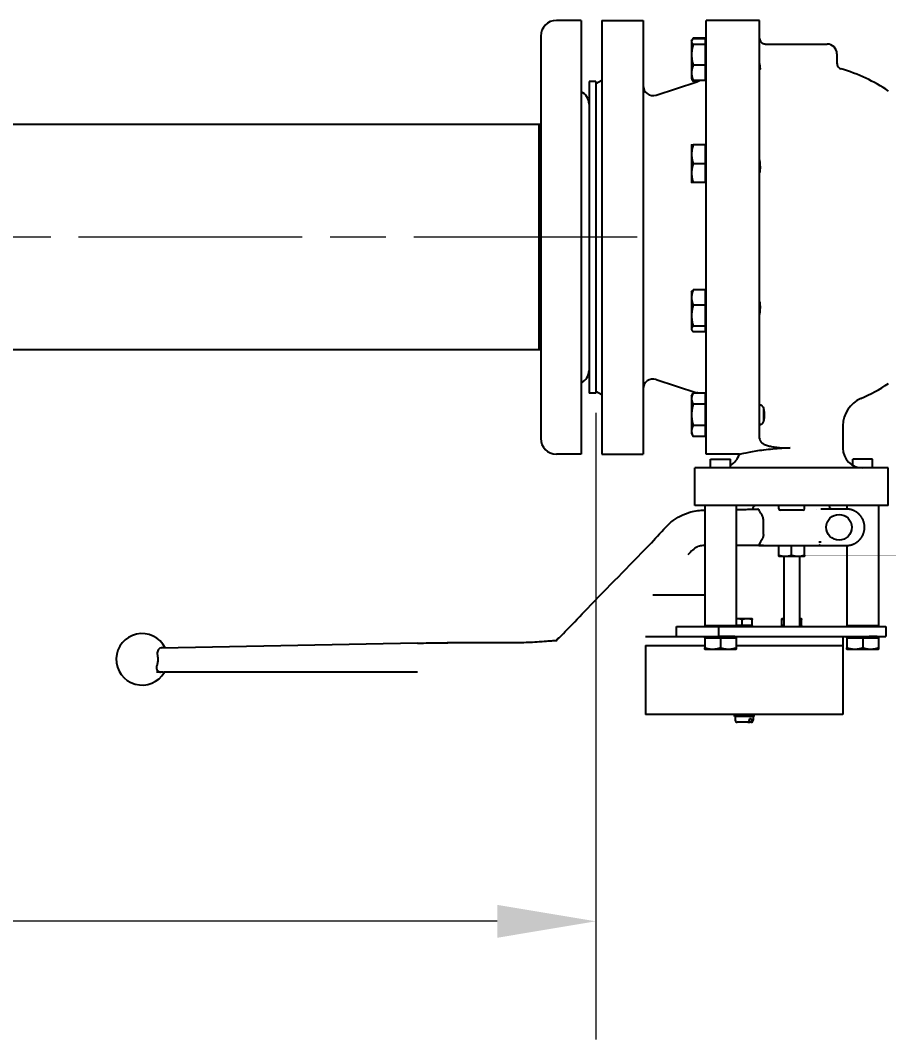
# Model space of a CAD drawing. Header units: millimetres. Extents: x 0 to 8400, y 0 to 5940.
# Drawn here: x 2235 to 2676, y 1503 to 2020 of the extents above; entities that cross this region are included whole.
import ezdxf

# ---------------------------------------------------------------- set-up
doc = ezdxf.new("R2010")
doc.units = ezdxf.units.MM
doc.header["$LTSCALE"] = 20
doc.linetypes.add('CHAIN', pattern=[0.3543, 0.2362, -0.0295, 0.0591, -0.0295])
for name, color, linetype, lineweight in [('Centerline', 7, 'Continuous', 18), ('Dimension', 7, 'Continuous', 18), ('Visible', 7, 'Continuous', 25)]:
    doc.layers.add(name, color=color, linetype=linetype, lineweight=lineweight)
doc.styles.add('Title', font='arial.ttf')
doc.dimstyles.new('Default - Method 2b', dxfattribs={"dimscale": 20, "dimtxt": 3, "dimasz": 2.5, "dimexe": 3, "dimexo": 0.5, "dimgap": 0.7, "dimtad": 0, "dimtoh": 1, "dimdec": 1, "dimrnd": 1e-08, "dimtxsty": 'Title', "dimcen": 0.09, "dimdle": 10, "dimclrd": 256, "dimclre": 256, "dimclrt": 7, "dimadec": 0, "dimazin": 2, "dimtfac": 0.833333, "dimtdec": 1, "dimtmove": 0, "dimatfit": 3, "dimfxl": 1, "dimtolj": 1, "dimlwd": -1, "dimlwe": -1, "dimarcsym": 0})

# ---------------------------------------------------------------- blocks, each defined once
blk = doc.blocks.new('*D30')
at = {"layer": 'Defpoints', "color": 0, "transparency": 16777216}
for p in [(2527.19, 1830.59), (1147.2, 1749.59), (1147.2, 1562.63)]:
    blk.add_point(p, dxfattribs=at)
at = {"layer": 'Dimension', "transparency": 16777216}
for p, q in [((2527.19, 1820.59), (2527.19, 1502.63)), ((1147.2, 1739.59), (1147.2, 1502.63)), ((2477.19, 1562.63), (1197.2, 1562.63))]:
    blk.add_line(p, q, dxfattribs=at)
for points in [[(1197.2, 1570.96), (1197.2, 1554.29), (1147.2, 1562.63)], [(2477.19, 1570.96), (2477.19, 1554.29), (2527.19, 1562.63)]]:
    blk.add_solid(points, dxfattribs=at)
at = {"layer": 'Dimension', "color": 7, "transparency": 16777216, "insert": (1946, 1576.63), "char_height": 60, "attachment_point": 7, "style": 'Title'}
blk.add_mtext('\\A1;1380', dxfattribs=at)

msp = doc.modelspace()

# ---------------------------------------------------------------- linework, layer by layer
at = {"layer": 'Centerline', "linetype": 'CHAIN', "ltscale": 23.990969}
msp.add_line((2548.19, 1909.59), (1249.2, 1909.59), dxfattribs=at)
at = {"layer": 'Visible'}
for p, q in [((2519.69, 2019.59), (2507.19, 2019.59)), ((2519.69, 2019.59), (2519.69, 1799.59)), ((2530.19, 2019.59), (2530.19, 1799.59)), ((2530.19, 2019.59), (2551.19, 2019.59)), ((2551.19, 2019.59), (2551.19, 1799.59)), ((2583.19, 1799.59), (2583.19, 2019.59)), ((2610.19, 2019.59), (2583.19, 2019.59)), ((2610.19, 1807.51), (2610.19, 2019.59)), ((2499.19, 2011.59), (2499.19, 1807.59)), ((2575.69, 2009.17), (2575.88, 2009.5)), ((2575.69, 2009.17), (2575.69, 2008.84)), ((2575.69, 2008.84), (2575.69, 2002.13)), ((2575.88, 2009.5), (2576.54, 2010.64)), ((2582.59, 2010.64), (2576.54, 2010.64)), ((2582.59, 2010.26), (2576.54, 2010.26)), ((2582.59, 2007.42), (2576.54, 2007.42)), ((2582.59, 2010.64), (2582.59, 2010.26)), ((2582.59, 2010.26), (2582.59, 2007.42)), ((2582.59, 2008.27), (2583.19, 2008.27)), ((2582.59, 2007.42), (2582.59, 1996.83)), ((2613.19, 2007.59), (2644.44, 2007.59)), ((2575.69, 2002.13), (2575.69, 1992.95)), ((2649.44, 2002.59), (2649.44, 1997.84)), ((2582.59, 1996.83), (2576.54, 1996.83)), ((2582.59, 1996.83), (2582.59, 1989.07)), ((2575.69, 1992.95), (2575.69, 1990.17)), ((2582.59, 1991.07), (2583.19, 1991.07)), ((2523.69, 1988.59), (2523.69, 1830.59)), ((2527.19, 1988.59), (2523.69, 1988.59)), ((2527.19, 1987.59), (2530.19, 1989.32)), ((2527.19, 1988.59), (2527.19, 1830.59)), ((2557.74, 1981.73), (2578.35, 1988.43)), ((2575.69, 1990.17), (2575.88, 1989.83)), ((2575.88, 1989.83), (2576.54, 1988.7)), ((2582.59, 1989.07), (2576.54, 1989.07)), ((2579.05, 1988.7), (2576.54, 1988.7)), ((2498.19, 1966.74), (1986.2, 1966.74)), ((2498.19, 1966.74), (2498.19, 1852.44)), ((2498.19, 1966.74), (2498.19, 1852.44)), ((2499.19, 1966.74), (2498.19, 1966.74)), ((2575.69, 1956.4), (2575.69, 1951.65)), ((2582.59, 1956.4), (2576.54, 1956.4)), ((2582.59, 1956.4), (2582.59, 1946.9)), ((2582.59, 1955.5), (2583.19, 1955.5)), ((2575.69, 1951.65), (2575.69, 1942.15)), ((2582.59, 1946.9), (2576.54, 1946.9)), ((2582.59, 1946.9), (2582.59, 1937.4)), ((2575.69, 1942.15), (2575.69, 1937.4)), ((2582.59, 1937.4), (2576.54, 1937.4)), ((2582.59, 1938.3), (2583.19, 1938.3)), ((2575.69, 1881.78), (2575.88, 1882.11)), ((2575.69, 1881.78), (2575.69, 1879)), ((2582.59, 1882.87), (2576.54, 1882.87)), ((2582.59, 1882.87), (2582.59, 1875.12)), ((2575.69, 1879), (2575.69, 1869.82)), ((2582.59, 1880.88), (2583.19, 1880.88)), ((2582.59, 1875.12), (2576.54, 1875.12)), ((2582.59, 1875.12), (2582.59, 1864.52)), ((2575.69, 1869.82), (2575.69, 1863.1)), ((2575.69, 1863.1), (2575.69, 1862.78)), ((2575.69, 1862.78), (2575.88, 1862.44)), ((2582.59, 1864.52), (2576.54, 1864.52)), ((2582.59, 1861.68), (2576.54, 1861.68)), ((2582.59, 1864.52), (2582.59, 1861.68)), ((2582.59, 1863.68), (2583.19, 1863.68)), ((2498.19, 1852.44), (2173.34, 1852.44)), ((2499.19, 1852.44), (2498.19, 1852.44)), ((2557.74, 1837.45), (2578.35, 1830.75)), ((2527.19, 1830.59), (2523.69, 1830.59)), ((2527.19, 1831.59), (2530.19, 1829.86)), ((2575.69, 1829.01), (2576.54, 1830.48)), ((2582.59, 1830.48), (2576.54, 1830.48)), ((2582.59, 1830.48), (2582.59, 1825)), ((2575.69, 1829.01), (2575.69, 1827.74)), ((2575.69, 1827.74), (2575.69, 1819.51)), ((2582.59, 1825), (2576.54, 1825)), ((2582.59, 1828.11), (2583.19, 1828.11)), ((2582.59, 1825), (2582.59, 1814.03)), ((2612.19, 1822.83), (2612.19, 1816.2)), ((2575.69, 1819.51), (2575.69, 1811.28)), ((2575.69, 1811.28), (2575.69, 1810.01)), ((2575.69, 1810.01), (2576.54, 1808.54)), ((2582.59, 1814.03), (2576.54, 1814.03)), ((2582.59, 1814.03), (2582.59, 1808.54)), ((2582.59, 1810.91), (2583.19, 1810.91)), ((2652.44, 1814.01), (2652.44, 1802.59)), ((2582.59, 1808.54), (2576.54, 1808.54)), ((2519.69, 1799.59), (2507.19, 1799.59)), ((2530.19, 1799.59), (2551.19, 1799.59)), ((2599.98, 1799.59), (2583.19, 1799.59)), ((2585.38, 1797.09), (2595.38, 1797.09)), ((2585.38, 1792.59), (2585.38, 1797.09)), ((2595.38, 1792.59), (2595.38, 1797.09)), ((2667.5, 1797.09), (2657.5, 1797.09)), ((2657.5, 1793.89), (2657.5, 1797.09)), ((2667.5, 1792.59), (2667.5, 1797.09)), ((2577.44, 1773.59), (2577.44, 1792.59)), ((2675.44, 1792.59), (2577.44, 1792.59)), ((2675.44, 1773.59), (2675.44, 1792.59)), ((2675.44, 1773.59), (2577.44, 1773.59)), ((2582.38, 1773.59), (2582.38, 1712.59)), ((2598.38, 1773.59), (2598.38, 1712.59)), ((2619.94, 1771.89), (2619.94, 1773.59)), ((2632.94, 1771.89), (2632.94, 1773.59)), ((2654.5, 1773.59), (2654.5, 1771.73)), ((2670.5, 1773.59), (2670.5, 1712.59)), ((2607.02, 1772.66), (2607.02, 1772.51)), ((2632.14, 1771.09), (2620.74, 1771.09)), ((2638.94, 1771.63), (2638.94, 1771.63)), ((2654.19, 1771.74), (2641.33, 1771.74)), ((2612.11, 1753.24), (2609.87, 1753.24)), ((2609.88, 1753.24), (2609.87, 1753.24)), ((2619.94, 1748.37), (2619.94, 1753.24)), ((2626.44, 1748.37), (2626.44, 1753.24)), ((2632.94, 1748.37), (2632.94, 1753.24)), ((2640.04, 1753.24), (2640.05, 1753.24)), ((2640.12, 1753.24), (2654.19, 1753.24)), ((2640.27, 1755.09), (2640.83, 1755.09)), ((2640.83, 1755.09), (2641.47, 1755.09)), ((2654.5, 1753.24), (2654.5, 1712.59)), ((2619.94, 1747.79), (2623.19, 1747.79)), ((2622.44, 1747.79), (2622.44, 1712.09)), ((2623.19, 1747.79), (2629.69, 1747.79)), ((2629.69, 1747.79), (2632.94, 1747.79)), ((2630.44, 1747.79), (2630.44, 1712.09)), ((2582.38, 1728.09), (2556.13, 1728.09)), ((2568.11, 1712.09), (2589.32, 1712.09)), ((2568.11, 1707.09), (2568.11, 1712.09)), ((2582.38, 1712.59), (2598.38, 1712.59)), ((2582.88, 1712.09), (2582.38, 1712.59)), ((2582.63, 1712.34), (2582.63, 1712.09)), ((2589.32, 1712.09), (2589.32, 1707.09)), ((2589.32, 1712.09), (2595.68, 1712.09)), ((2595.68, 1712.09), (2667.81, 1712.09)), ((2597.88, 1712.09), (2598.38, 1712.59)), ((2598.91, 1716.09), (2598.38, 1716.09)), ((2598.91, 1712.59), (2598.38, 1712.59)), ((2603.91, 1716.09), (2598.91, 1716.09)), ((2601.41, 1712.59), (2598.91, 1712.59)), ((2601.41, 1712.59), (2601.41, 1715.64)), ((2603.91, 1712.59), (2601.41, 1712.59)), ((2606.41, 1716.09), (2603.91, 1716.09)), ((2606.41, 1712.59), (2603.91, 1712.59)), ((2606.41, 1712.59), (2606.41, 1715.64)), ((2606.41, 1712.59), (2606.41, 1712.09)), ((2622.44, 1716.09), (2621.44, 1716.09)), ((2621.44, 1712.59), (2621.44, 1715.64)), ((2622.44, 1712.59), (2621.44, 1712.59)), ((2621.44, 1712.59), (2621.44, 1712.09)), ((2631.44, 1716.09), (2630.44, 1716.09)), ((2631.44, 1712.59), (2630.44, 1712.59)), ((2631.44, 1712.59), (2631.44, 1715.64)), ((2631.44, 1712.59), (2631.44, 1712.09)), ((2654.5, 1712.59), (2670.5, 1712.59)), ((2655, 1712.09), (2654.5, 1712.59)), ((2667.81, 1712.09), (2674.17, 1712.09)), ((2670, 1712.09), (2670.5, 1712.59)), ((2674.17, 1712.09), (2674.17, 1707.09)), ((2552.4, 1707.09), (2568.11, 1707.09)), ((2568.11, 1707.09), (2589.32, 1707.09)), ((2582.38, 1706.49), (2582.38, 1707.09)), ((2582.38, 1706.49), (2586.38, 1706.49)), ((2582.38, 1706.49), (2582.38, 1701.4)), ((2586.38, 1706.49), (2590.38, 1706.49)), ((2593.71, 1707.09), (2589.32, 1707.09)), ((2590.38, 1706.49), (2594.38, 1706.49)), ((2590.38, 1706.49), (2590.38, 1701.4)), ((2597.65, 1707.09), (2593.71, 1707.09)), ((2594.38, 1706.49), (2598.38, 1706.49)), ((2597.65, 1707.09), (2612.02, 1707.09)), ((2598.38, 1706.49), (2598.38, 1707.09)), ((2598.38, 1706.49), (2598.38, 1701.4)), ((2612.02, 1707.09), (2651.46, 1707.09)), ((2651.46, 1707.09), (2665.84, 1707.09)), ((2652.4, 1707.09), (2652.4, 1702.59)), ((2654.5, 1706.49), (2654.5, 1707.09)), ((2654.5, 1706.49), (2658.5, 1706.49)), ((2654.5, 1706.49), (2654.5, 1701.4)), ((2658.5, 1706.49), (2662.5, 1706.49)), ((2662.5, 1706.49), (2666.5, 1706.49)), ((2662.5, 1706.49), (2662.5, 1701.4)), ((2669.78, 1707.09), (2665.84, 1707.09)), ((2666.5, 1706.49), (2670.5, 1706.49)), ((2669.78, 1707.09), (2674.17, 1707.09)), ((2670.5, 1706.49), (2670.5, 1707.09)), ((2670.5, 1706.49), (2670.5, 1701.4)), ((2436.77, 1703.73), (2306.75, 1701.25)), ((2507.16, 1705.15), (2507.16, 1705.15)), ((2507.95, 1705.32), (2507.95, 1705.32)), ((2552.3, 1702.59), (2582.38, 1702.59)), ((2552.3, 1702.59), (2552.3, 1667.59)), ((2598.38, 1702.59), (2652.5, 1702.59)), ((2652.5, 1702.59), (2652.5, 1667.59)), ((2582.38, 1700.69), (2586.38, 1700.69)), ((2586.38, 1700.69), (2594.38, 1700.69)), ((2594.38, 1700.69), (2598.38, 1700.69)), ((2654.5, 1700.69), (2658.5, 1700.69)), ((2658.5, 1700.69), (2666.5, 1700.69)), ((2666.5, 1700.69), (2670.5, 1700.69)), ((2306.88, 1689.04), (2304.33, 1689.04)), ((2306.49, 1689.04), (2306.29, 1689.04)), ((2307.74, 1689.04), (2307.26, 1689.04)), ((2436.77, 1689.04), (2308.38, 1689.04)), ((2652.5, 1667.59), (2552.3, 1667.59)), ((2597.4, 1666.59), (2597.4, 1667.59)), ((2607.4, 1666.59), (2597.4, 1666.59)), ((2597.9, 1666.59), (2597.9, 1664.59)), ((2606.07, 1665.39), (2605.01, 1665.39)), ((2605.01, 1664.59), (2605.01, 1665.39)), ((2606.07, 1665.39), (2606.07, 1664.59)), ((2606.9, 1666.59), (2606.9, 1664.59)), ((2607.4, 1666.59), (2607.4, 1667.59)), ((2604.29, 1663.59), (2598.9, 1663.59)), ((2604.29, 1663.59), (2605.35, 1663.59)), ((2605.9, 1663.59), (2605.35, 1663.59))]:
    msp.add_line(p, q, dxfattribs=at)
msp.add_circle((2650.49, 1762.49), 6.5, dxfattribs=at)
for centre, radius, start, end in [((2507.19, 2011.59), 8, 90, 180), ((2644.44, 2002.59), 5, 0, 90), ((2626.44, 1909.59), 89, 56.4427, 73.5845), ((2556.19, 1986.49), 5, 180, 288), ((2576.19, 1995.09), 7, 288, 300.7216), ((2516.69, 1977.09), 7, 0, 64.6231), ((2516.69, 1842.09), 7, 295.3769, 0), ((2556.19, 1832.69), 5, 72, 180), ((2626.44, 1909.59), 89, 293.218, 303.5573), ((2576.19, 1824.09), 7, 65.9313, 72), ((2667.44, 1814.01), 15, 113.218, 180), ((2507.19, 1807.59), 8, 180, 270), ((2590.44, 1802.59), 10, 299.5877, 342.5424), ((2662.44, 1802.59), 10, 180, 270), ((2620.74, 1771.89), 0.8, 180, 270), ((2632.14, 1771.89), 0.8, 270, 0), ((2297.01, 1695.51), 13.08, 26.2481, 330.3786), ((2598.9, 1664.59), 1, 180, 270), ((2605.9, 1664.59), 1, 270, 0)]:
    msp.add_arc(centre, radius, start, end, dxfattribs=at)
for points, weights in [([(2576.54, 2010.26), (2575.69, 2009.5), (2575.69, 2008.84)], [1, 1.0379548493, 1]), ([(2575.69, 2008.84), (2575.69, 2008.19), (2576.54, 2007.42)], [1, 1.0379548493, 1]), ([(2576.54, 2007.42), (2575.69, 2004.59), (2575.69, 2002.13)], [1, 1.0379548493, 1]), ([(2576.54, 2010.64), (2576.31, 2010.24), (2576.14, 2009.86)], [1, 1.01005189042, 1.01477953359]), ([(2575.69, 2002.13), (2575.69, 1999.67), (2576.54, 1996.83)], [1, 1.0379548493, 1]), ([(2576.54, 1996.83), (2575.69, 1994.75), (2575.69, 1992.95)], [1, 1.0379548493, 1]), ([(2575.69, 1992.95), (2575.69, 1991.15), (2576.54, 1989.07)], [1, 1.0379548493, 1]), ([(2576.54, 1989.07), (2576.09, 1989.47), (2575.88, 1989.83)], [1, 1.01965956375, 1.01895290532]), ([(2576.14, 1989.47), (2576.31, 1989.1), (2576.54, 1988.7)], [1.01477953359, 1.01005189042, 1]), ([(2576.54, 1956.4), (2575.69, 1953.86), (2575.69, 1951.65)], [1, 1.0379548493, 1]), ([(2575.69, 1956.4), (2575.69, 1956.4), (2576.54, 1956.4)], [1, 1.0379548493, 1]), ([(2575.69, 1951.65), (2575.69, 1949.45), (2576.54, 1946.9)], [1, 1.0379548493, 1]), ([(2576.54, 1946.9), (2575.69, 1944.36), (2575.69, 1942.15)], [1, 1.0379548493, 1]), ([(2575.69, 1942.15), (2575.69, 1939.95), (2576.54, 1937.4)], [1, 1.0379548493, 1]), ([(2576.54, 1937.4), (2575.69, 1937.4), (2575.69, 1937.4)], [1, 1.0379548493, 1]), ([(2576.54, 1882.87), (2575.69, 1880.8), (2575.69, 1879)], [1, 1.0379548493, 1]), ([(2575.88, 1882.11), (2576.09, 1882.47), (2576.54, 1882.87)], [1.01895290532, 1.01965956375, 1]), ([(2575.69, 1879), (2575.69, 1877.2), (2576.54, 1875.12)], [1, 1.0379548493, 1]), ([(2576.54, 1875.12), (2575.69, 1872.28), (2575.69, 1869.82)], [1, 1.0379548493, 1]), ([(2575.69, 1869.82), (2575.69, 1867.36), (2576.54, 1864.52)], [1, 1.0379548493, 1]), ([(2576.54, 1864.52), (2575.69, 1863.76), (2575.69, 1863.1)], [1, 1.0379548493, 1]), ([(2575.69, 1863.1), (2575.69, 1862.44), (2576.54, 1861.68)], [1, 1.0379548493, 1]), ([(2576.54, 1830.48), (2575.69, 1829.01), (2575.69, 1827.74)], [1, 1.0379548493, 1]), ([(2575.69, 1827.74), (2575.69, 1826.47), (2576.54, 1825)], [1, 1.0379548493, 1]), ([(2576.54, 1825), (2575.69, 1822.06), (2575.69, 1819.51)], [1, 1.0379548493, 1]), ([(2575.69, 1819.51), (2575.69, 1816.97), (2576.54, 1814.03)], [1, 1.0379548493, 1]), ([(2576.54, 1814.03), (2575.69, 1812.56), (2575.69, 1811.28)], [1, 1.0379548493, 1]), ([(2575.69, 1811.28), (2575.69, 1810.01), (2576.54, 1808.54)], [1, 1.0379548493, 1]), ([(2619.94, 1748.37), (2621.68, 1747.79), (2623.19, 1747.79)], [1, 1.0379548493, 1]), ([(2619.94, 1747.79), (2619.94, 1747.79), (2619.94, 1748.37)], [1, 1.0379548493, 1]), ([(2623.19, 1747.79), (2624.7, 1747.79), (2626.44, 1748.37)], [1, 1.0379548493, 1]), ([(2626.44, 1748.37), (2628.18, 1747.79), (2629.69, 1747.79)], [1, 1.0379548493, 1]), ([(2629.69, 1747.79), (2631.2, 1747.79), (2632.94, 1748.37)], [1, 1.0379548493, 1]), ([(2632.94, 1748.37), (2632.94, 1747.79), (2632.94, 1747.79)], [1, 1.0379548493, 1]), ([(2598.91, 1716.09), (2598.65, 1716.09), (2598.38, 1716.07)], [1, 1.00840431619, 1.01308670847]), ([(2601.41, 1715.64), (2600.07, 1716.09), (2598.91, 1716.09)], [1, 1.0379548493, 1]), ([(2603.91, 1716.09), (2602.75, 1716.09), (2601.41, 1715.64)], [1, 1.0379548493, 1]), ([(2606.41, 1715.64), (2605.07, 1716.09), (2603.91, 1716.09)], [1, 1.0379548493, 1]), ([(2606.41, 1716.09), (2606.41, 1716.09), (2606.41, 1715.64)], [1, 1.0379548493, 1]), ([(2621.44, 1715.64), (2621.44, 1716.09), (2621.44, 1716.09)], [1, 1.0379548493, 1]), ([(2622.44, 1715.92), (2621.96, 1715.82), (2621.44, 1715.64)], [1.01789598298, 1.01444719531, 1]), ([(2631.44, 1715.64), (2630.92, 1715.82), (2630.44, 1715.92)], [1, 1.01444719531, 1.01789598298]), ([(2631.44, 1716.09), (2631.44, 1716.09), (2631.44, 1715.64)], [1, 1.0379548493, 1]), ([(2582.38, 1701.4), (2584.52, 1700.69), (2586.38, 1700.69)], [1, 1.0379548493, 1]), ([(2582.38, 1700.69), (2582.38, 1700.69), (2582.38, 1701.4)], [1, 1.0379548493, 1]), ([(2586.38, 1700.69), (2588.24, 1700.69), (2590.38, 1701.4)], [1, 1.0379548493, 1]), ([(2590.38, 1701.4), (2592.52, 1700.69), (2594.38, 1700.69)], [1, 1.0379548493, 1]), ([(2594.38, 1700.69), (2596.24, 1700.69), (2598.38, 1701.4)], [1, 1.0379548493, 1]), ([(2598.38, 1701.4), (2598.38, 1700.69), (2598.38, 1700.69)], [1, 1.0379548493, 1]), ([(2654.5, 1701.4), (2656.65, 1700.69), (2658.5, 1700.69)], [1, 1.0379548493, 1]), ([(2654.5, 1700.69), (2654.5, 1700.69), (2654.5, 1701.4)], [1, 1.0379548493, 1]), ([(2658.5, 1700.69), (2660.36, 1700.69), (2662.5, 1701.4)], [1, 1.0379548493, 1]), ([(2662.5, 1701.4), (2664.65, 1700.69), (2666.5, 1700.69)], [1, 1.0379548493, 1]), ([(2666.5, 1700.69), (2668.36, 1700.69), (2670.5, 1701.4)], [1, 1.0379548493, 1]), ([(2670.5, 1701.4), (2670.5, 1700.69), (2670.5, 1700.69)], [1, 1.0379548493, 1])]:
    msp.add_rational_spline(points, weights, degree=2, dxfattribs=at)
for points, degree, knots in [([(2610.19, 2010.59), (2610.19, 2010.48), (2610.2, 2010.37), (2610.24, 2009.96), (2610.32, 2009.65), (2610.58, 2009.08), (2610.76, 2008.81), (2611.17, 2008.35), (2611.41, 2008.15), (2611.92, 2007.85), (2612.2, 2007.74), (2612.71, 2007.62), (2612.95, 2007.59), (2613.2, 2007.59)], 3, [0, 0, 0, 0, 0.0319614, 0.0319614, 0.1253984, 0.1253984, 0.2202635, 0.2202635, 0.3106265, 0.3106265, 0.3981144, 0.3981144, 0.4701794, 0.4701794, 0.4701794, 0.4701794]), ([(2610.19, 1997.74), (2610.19, 1997.61), (2610.19, 1997.48), (2610.22, 1996.88), (2610.28, 1996.44), (2610.38, 1995.72), (2610.42, 1995.43), (2610.43, 1995.15), (2610.44, 1995.12), (2610.44, 1995.06), (2610.44, 1995.04), (2610.44, 1995.01), (2610.44, 1995), (2610.44, 1994.97), (2610.44, 1994.96), (2610.44, 1994.93), (2610.44, 1994.91), (2610.43, 1994.82), (2610.42, 1994.76), (2610.39, 1994.65), (2610.36, 1994.62), (2610.28, 1994.61), (2610.23, 1994.69), (2610.2, 1994.88), (2610.19, 1994.94), (2610.19, 1995)], 3, [0.9177986, 0.9177986, 0.9177986, 0.9177986, 0.9665512, 0.9665512, 1.1483228, 1.1483228, 1.3164858, 1.3164858, 1.3459774, 1.3459774, 1.3604492, 1.3604492, 1.3717807, 1.3717807, 1.3843211, 1.3843211, 1.4048314, 1.4048314, 1.475708, 1.475708, 1.5907784, 1.5907784, 1.7615841, 1.7615841, 1.8199122, 1.8199122, 1.8199122, 1.8199122]), ([(2649.44, 1997.84), (2649.44, 1997.52), (2649.49, 1997.2), (2649.69, 1996.6), (2649.84, 1996.31), (2650.22, 1995.8), (2650.45, 1995.58), (2650.98, 1995.2), (2651.28, 1995.05), (2651.59, 1994.96)], 3, [0, 0, 0, 0, 0.0950018, 0.0950018, 0.1908594, 0.1908594, 0.2850786, 0.2850786, 0.3834475, 0.3834475, 0.3834475, 0.3834475]), ([(2610.19, 1948.84), (2610.19, 1948.71), (2610.19, 1948.58), (2610.22, 1947.93), (2610.28, 1947.4), (2610.38, 1946.37), (2610.42, 1945.88), (2610.43, 1945.32), (2610.44, 1945.24), (2610.44, 1945.11), (2610.44, 1945.07), (2610.44, 1945), (2610.44, 1944.97), (2610.44, 1944.91), (2610.44, 1944.87), (2610.44, 1944.78), (2610.44, 1944.73), (2610.43, 1944.49), (2610.42, 1944.3), (2610.39, 1943.85), (2610.36, 1943.58), (2610.28, 1942.99), (2610.23, 1942.69), (2610.2, 1942.37), (2610.19, 1942.3), (2610.19, 1942.23)], 3, [0.9177986, 0.9177986, 0.9177986, 0.9177986, 0.9665512, 0.9665512, 1.1483228, 1.1483228, 1.3164858, 1.3164858, 1.3459774, 1.3459774, 1.3604492, 1.3604492, 1.3717807, 1.3717807, 1.3843211, 1.3843211, 1.4048314, 1.4048314, 1.475708, 1.475708, 1.5907784, 1.5907784, 1.7615841, 1.7615841, 1.8199122, 1.8199122, 1.8199122, 1.8199122]), ([(2610.19, 1876.95), (2610.19, 1876.89), (2610.19, 1876.83), (2610.22, 1876.52), (2610.28, 1876.2), (2610.38, 1875.47), (2610.42, 1875.07), (2610.43, 1874.55), (2610.44, 1874.47), (2610.44, 1874.36), (2610.44, 1874.32), (2610.44, 1874.25), (2610.44, 1874.22), (2610.44, 1874.15), (2610.44, 1874.12), (2610.44, 1874.02), (2610.44, 1873.97), (2610.43, 1873.71), (2610.42, 1873.51), (2610.39, 1872.97), (2610.36, 1872.64), (2610.28, 1871.8), (2610.23, 1871.3), (2610.2, 1870.66), (2610.19, 1870.5), (2610.19, 1870.34)], 3, [0.9177986, 0.9177986, 0.9177986, 0.9177986, 0.9665512, 0.9665512, 1.1483228, 1.1483228, 1.3164858, 1.3164858, 1.3459774, 1.3459774, 1.3604492, 1.3604492, 1.3717807, 1.3717807, 1.3843211, 1.3843211, 1.4048314, 1.4048314, 1.475708, 1.475708, 1.5907784, 1.5907784, 1.7615841, 1.7615841, 1.8199122, 1.8199122, 1.8199122, 1.8199122]), ([(2610.19, 1822.99), (2610.19, 1823.02), (2610.19, 1823.06), (2610.2, 1823.54), (2610.22, 1823.93), (2610.31, 1824.24), (2610.32, 1824.28), (2610.34, 1824.32)], 3, [0.3671083, 0.3671083, 0.3671083, 0.3671083, 0.381974, 0.381974, 0.5738155, 0.5738155, 0.6112479, 0.6112479, 0.6112479, 0.6112479]), ([(2610.34, 1824.32), (2610.41, 1824.47), (2610.52, 1824.55), (2610.81, 1824.58), (2610.98, 1824.51), (2611.33, 1824.23), (2611.51, 1824.03), (2611.85, 1823.5), (2612.02, 1823.19), (2612.19, 1822.83)], 3, [-0.6195096, -0.6195096, -0.6195096, -0.6195096, -0.4725398, -0.4725398, -0.3098297, -0.3098297, -0.1520498, -0.1520498, -0.0000022, -0.0000022, -0.0000022, -0.0000022]), ([(2612.19, 1822.83), (2612.19, 1822.81), (2612.2, 1822.8), (2612.2, 1822.79), (2612.2, 1822.77), (2612.21, 1822.76), (2612.21, 1822.74)], 3, [-0.00901202, -0.00901202, -0.00901202, -0.00901202, -0.004495957, -0.004495957, -0.004495957, 0, 0, 0, 0]), ([(2612.21, 1822.74), (2612.3, 1822.34), (2612.38, 1821.9), (2612.52, 1820.8), (2612.57, 1820.13), (2612.57, 1819.51), (2612.57, 1818.89), (2612.52, 1818.22), (2612.37, 1817.1), (2612.29, 1816.63), (2612.19, 1816.2)], 3, [-0.3127869, -0.3127869, -0.3127869, -0.3127869, -0.1852931, -0.1852931, 0, 0, 0, 0.1852931, 0.1852931, 0.3212707, 0.3212707, 0.3212707, 0.3212707]), ([(2612.19, 1816.2), (2612.16, 1816.13), (2612.12, 1816.06), (2611.84, 1815.53), (2611.56, 1815.14), (2611.04, 1814.6), (2610.82, 1814.46), (2610.49, 1814.46), (2610.37, 1814.58), (2610.22, 1815.09), (2610.2, 1815.48), (2610.19, 1815.97), (2610.19, 1816), (2610.19, 1816.04)], 3, [-1.2069983, -1.2069983, -1.2069983, -1.2069983, -1.1778368, -1.1778368, -0.9717469, -0.9717469, -0.7656569, -0.7656569, -0.5738155, -0.5738155, -0.381974, -0.381974, -0.3671083, -0.3671083, -0.3671083, -0.3671083]), ([(2610.19, 1807.51), (2610.19, 1807.14), (2610.28, 1806.76), (2610.65, 1806.05), (2610.94, 1805.71), (2611.72, 1805.07), (2612.2, 1804.78), (2613.33, 1804.26), (2613.98, 1804.04), (2615.34, 1803.65), (2616.08, 1803.49), (2617.7, 1803.2), (2618.57, 1803.08), (2620.4, 1802.89), (2621.36, 1802.82), (2623.29, 1802.72), (2624.25, 1802.7), (2625.19, 1802.7), (2625.34, 1802.7), (2625.5, 1802.7), (2625.65, 1802.7)], 3, [-2.322363, -2.322363, -2.322363, -2.322363, -2.022977, -2.022977, -1.723592, -1.723592, -1.424207, -1.424207, -1.124822, -1.124822, -0.843617, -0.843617, -0.562411, -0.562411, -0.281206, -0.281206, 0, 0, 0, 0.045502, 0.045502, 0.045502, 0.045502]), ([(2599.98, 1799.59), (2599.98, 1799.59), (2599.99, 1799.59), (2600.13, 1799.62), (2600.9, 1799.8), (2603.71, 1800.38), (2605.82, 1800.8), (2610.87, 1801.62), (2613.76, 1802.01), (2618.38, 1802.41), (2619.9, 1802.52), (2621.44, 1802.59)], 3, [-4.141161, -4.141161, -4.141161, -4.141161, -4.045692, -4.045692, -3.064504, -3.064504, -2.000911, -2.000911, -0.98139, -0.98139, -0.505747, -0.505747, -0.505747, -0.505747]), ([(2607.02, 1772.66), (2607.02, 1773.09), (2607.34, 1773.49), (2607.76, 1773.57), (2607.82, 1773.58), (2607.88, 1773.59), (2607.94, 1773.59)], 3, [-0.3926991, -0.3926991, -0.3926991, -0.3926991, 0.2926797, 0.2926797, 0.2926797, 0.3926991, 0.3926991, 0.3926991, 0.3926991]), ([(2645.78, 1772.66), (2645.78, 1772.79), (2645.75, 1772.91), (2645.66, 1773.13), (2645.59, 1773.23), (2645.42, 1773.4), (2645.32, 1773.47), (2645.09, 1773.57), (2644.97, 1773.59), (2644.85, 1773.59)], 3, [-0.1461815, -0.1461815, -0.1461815, -0.1461815, -0.1092838, -0.1092838, -0.0730437, -0.0730437, -0.0367424, -0.0367424, 0, 0, 0, 0]), ([(2507.51, 1705.86), (2507.9, 1706.25), (2508.63, 1706.5), (2510.19, 1708.07), (2511.37, 1709.25), (2516, 1714.04), (2519.42, 1717.7), (2533.29, 1732.11), (2543.83, 1742.78), (2557.19, 1756.44), (2559.79, 1759.64), (2563.95, 1763.96), (2565.37, 1765.22), (2569.47, 1768.08), (2572.36, 1769.43), (2577.64, 1770.85), (2580.01, 1771.14), (2582.38, 1771.16)], 3, [7.133962, 7.133962, 7.133962, 7.133962, 7.299118, 7.299118, 7.799121, 7.799121, 9.299156, 9.299156, 13.799275, 13.799275, 15.032666, 15.032666, 15.597877, 15.597877, 16.530098, 16.530098, 17.237075, 17.237075, 17.237075, 17.237075]), ([(2598.38, 1771.48), (2599.13, 1771.5), (2599.87, 1771.51), (2601.84, 1771.55), (2603.07, 1771.57), (2604.9, 1771.61), (2605.52, 1771.62), (2606.43, 1771.64), (2606.74, 1771.64), (2607.71, 1771.66), (2608.38, 1771.67), (2609.05, 1771.69)], 3, [18.837098, 18.837098, 18.837098, 18.837098, 19.061151, 19.061151, 19.428542, 19.428542, 19.612238, 19.612238, 19.704086, 19.704086, 19.904269, 19.904269, 19.904269, 19.904269]), ([(2609.05, 1771.69), (2609.05, 1771.69), (2609.06, 1771.69), (2609.09, 1771.69), (2609.12, 1771.69), (2609.18, 1771.69), (2609.2, 1771.69), (2609.23, 1771.69), (2609.25, 1771.69), (2609.27, 1771.69), (2609.28, 1771.69), (2609.3, 1771.69)], 3, [-0.04974119, -0.04974119, -0.04974119, -0.04974119, -0.04657674, -0.04657674, -0.02854941, -0.02854941, -0.01498416, -0.01498416, -0.00757223, -0.00757223, -0.000001, -0.000001, -0.000001, -0.000001]), ([(2609.66, 1771.63), (2609.62, 1771.65), (2609.55, 1771.66), (2609.46, 1771.68), (2609.42, 1771.68), (2609.35, 1771.68), (2609.32, 1771.68), (2609.3, 1771.69)], 3, [0, 0, 0, 0, 0.04213497, 0.04213497, 0.06669126, 0.06669126, 0.08498234, 0.08498234, 0.08498234, 0.08498234]), ([(2609.66, 1771.63), (2609.72, 1771.59), (2609.74, 1771.53), (2609.8, 1771.37), (2609.83, 1771.26), (2609.88, 1771.14)], 3, [-0.1715939, -0.1715939, -0.1715939, -0.1715939, -0.0852251, -0.0852251, -0.000001, -0.000001, -0.000001, -0.000001]), ([(2609.88, 1771.14), (2609.95, 1770.98), (2610.05, 1770.79), (2610.3, 1770.36), (2610.46, 1770.13), (2610.66, 1769.89)], 3, [-0.2283149, -0.2283149, -0.2283149, -0.2283149, -0.1141602, -0.1141602, 0, 0, 0, 0]), ([(2612.11, 1758.79), (2612.11, 1759.03), (2612.11, 1759.26), (2612.11, 1759.86), (2612.11, 1760), (2612.11, 1760.71), (2612.11, 1761.2), (2612.11, 1762.04), (2612.11, 1762.28), (2612.11, 1763.11), (2612.11, 1763.54), (2612.11, 1764.37), (2612.11, 1764.59), (2612.1, 1766.3), (2612.15, 1766.62), (2611.84, 1767.93), (2611.63, 1768.39), (2611.23, 1769.14), (2610.96, 1769.54), (2610.66, 1769.89)], 3, [-0.5048721, -0.5048721, -0.5048721, -0.5048721, -0.4995798, -0.4995798, -0.4917214, -0.4917214, -0.4741026, -0.4741026, -0.4614705, -0.4614705, -0.4471941, -0.4471941, -0.4345066, -0.4345066, -0.2788565, -0.2788565, -0.1688549, -0.1688549, 0, 0, 0, 0]), ([(2646.71, 1771.74), (2646.56, 1771.74), (2646.45, 1771.77), (2646.24, 1771.86), (2646.14, 1771.92), (2645.97, 1772.1), (2645.9, 1772.2), (2645.81, 1772.41), (2645.78, 1772.52), (2645.78, 1772.66)], 3, [-0.1881499, -0.1881499, -0.1881499, -0.1881499, -0.1450899, -0.1450899, -0.0940757, -0.0940757, -0.0431228, -0.0431228, 0, 0, 0, 0]), ([(2654.19, 1753.24), (2655.64, 1753.24), (2657.1, 1753.52), (2658.48, 1754.1), (2660.93, 1755.75), (2662.59, 1758.21), (2663.16, 1759.58), (2663.73, 1762.49), (2663.16, 1765.4), (2662.59, 1766.77), (2660.93, 1769.23), (2658.48, 1770.88), (2657.1, 1771.45), (2655.64, 1771.74), (2654.19, 1771.74)], 5, [-7.853982, -7.853982, -7.853982, -7.853982, -7.853982, -7.853982, -3.926991, -3.926991, -3.926991, 0, 0, 0, 3.926991, 3.926991, 3.926991, 7.853982, 7.853982, 7.853982, 7.853982, 7.853982, 7.853982]), ([(2612.11, 1758.79), (2612.11, 1758.58), (2612.1, 1758.37), (2612.07, 1758.16), (2612.04, 1757.88), (2611.98, 1757.61), (2611.9, 1757.35)], 3, [0, 0, 0, 0, 0.0636011, 0.0636011, 0.0636011, 0.1481571, 0.1481571, 0.1481571, 0.1481571]), ([(2582.38, 1753.23), (2581.68, 1753.23), (2580.99, 1753.17), (2579.91, 1752.94), (2579.52, 1752.83), (2579, 1752.64), (2578.87, 1752.59), (2577.82, 1752.16), (2576.95, 1751.62), (2575.45, 1750.31), (2574.78, 1749.58), (2573.98, 1748.78), (2573.89, 1748.68), (2573.79, 1748.59)], 3, [2.973055, 2.973055, 2.973055, 2.973055, 3.180528, 3.180528, 3.303984, 3.303984, 3.345058, 3.345058, 3.644687, 3.644687, 3.942072, 3.942072, 3.982991, 3.982991, 3.982991, 3.982991]), ([(2612.11, 1753.24), (2612.11, 1753.24), (2612.11, 1753.24), (2612.11, 1753.24), (2612.11, 1753.24), (2612.11, 1753.24), (2612.11, 1753.24), (2612.1, 1753.24), (2612.09, 1753.24), (2612.07, 1753.24), (2612.06, 1753.24), (2611.89, 1753.24), (2611.73, 1753.24), (2611.3, 1753.24), (2611.03, 1753.24), (2610.31, 1753.24), (2609.87, 1753.24), (2608.52, 1753.24), (2607.63, 1753.24), (2604.95, 1753.24), (2603.16, 1753.24), (2600.37, 1753.24), (2599.38, 1753.24), (2598.38, 1753.24)], 3, [0, 0, 0, 0, 0.000058, 0.000058, 0.000289, 0.000289, 0.000751, 0.000751, 0.0026, 0.0026, 0.006223, 0.006223, 0.05453, 0.05453, 0.135041, 0.135041, 0.269226, 0.269226, 0.537597, 0.537597, 1.074338, 1.074338, 1.373275, 1.373275, 1.373275, 1.373275]), ([(2610.68, 1755.09), (2610.62, 1755.01), (2610.56, 1754.94), (2610.51, 1754.86), (2610.33, 1754.62), (2610.19, 1754.38), (2610.09, 1754.17), (2610.05, 1754.08), (2610.01, 1754), (2609.98, 1753.92), (2609.95, 1753.82), (2609.92, 1753.74), (2609.89, 1753.66), (2609.86, 1753.56), (2609.85, 1753.47), (2609.84, 1753.41), (2609.84, 1753.35), (2609.84, 1753.3), (2609.85, 1753.28), (2609.86, 1753.25), (2609.87, 1753.24), (2609.88, 1753.24)], 3, [0, 0, 0, 0, 0.266868, 0.266868, 0.266868, 1.131398, 1.131398, 1.131398, 1.497445, 1.497445, 1.497445, 1.945885, 1.945885, 1.945885, 2.5467, 2.5467, 2.5467, 3.092654, 3.092654, 3.092654, 3.541079, 3.541079, 3.541079, 3.541079]), ([(2609.88, 1753.24), (2611.41, 1753.24), (2613.53, 1753.24), (2616, 1753.24), (2618.43, 1753.24), (2621.2, 1753.24), (2624.06, 1753.24), (2624.12, 1753.24), (2624.18, 1753.24), (2624.24, 1753.24), (2627.15, 1753.24), (2630.15, 1753.24), (2632.91, 1753.24), (2635.57, 1753.24), (2638.02, 1753.24), (2640.04, 1753.24)], 3, [0.000035, 0.000035, 0.000035, 0.000035, 6.734934, 6.734934, 6.734934, 13.335542, 13.335542, 13.335542, 13.469863, 13.469863, 13.469863, 20.204792, 20.204792, 20.204792, 26.671089, 26.671089, 26.671089, 26.671089]), ([(2611.9, 1757.35), (2611.77, 1756.9), (2611.59, 1756.49), (2611.17, 1755.74), (2610.93, 1755.39), (2610.68, 1755.09)], 3, [0.000001, 0.000001, 0.000001, 0.000001, 0.1436922, 0.1436922, 0.2873517, 0.2873517, 0.2873517, 0.2873517]), ([(2308.74, 1701.29), (2308.74, 1701.29), (2308.72, 1701.29), (2308.5, 1701.29), (2307.97, 1701.28), (2307.01, 1701.25), (2306.54, 1701.32), (2305.83, 1700.98), (2305.48, 1700.76), (2305.03, 1700.07), (2304.86, 1699.75), (2304.7, 1698.99), (2304.67, 1698.63), (2304.71, 1698.12), (2304.73, 1697.96), (2304.84, 1697.36), (2304.96, 1697.01), (2305.09, 1695.63), (2305.07, 1695.06), (2304.92, 1693.81), (2304.76, 1693.23), (2304.6, 1692.79)], 3, [-2.513433, -2.513433, -2.513433, -2.513433, -2.353784, -2.353784, -1.668382, -1.668382, -0.997322, -0.997322, -0.686704, -0.686704, -0.523295, -0.523295, -0.401439, -0.401439, -0.353896, -0.353896, -0.244256, -0.244256, -0.142517, -0.142517, 0, 0, 0, 0]), ([(2436.77, 1703.73), (2436.77, 1703.73), (2436.77, 1703.73), (2436.77, 1703.73), (2436.78, 1703.73), (2436.79, 1703.73), (2436.79, 1703.73), (2436.82, 1703.73), (2436.83, 1703.73), (2436.94, 1703.73), (2437.03, 1703.73), (2437.36, 1703.74), (2437.6, 1703.75), (2438.48, 1703.76), (2439.12, 1703.77), (2443.16, 1703.85), (2446.56, 1703.91), (2454.51, 1704.01), (2459.05, 1704.03), (2473.25, 1704.02), (2482.91, 1703.82), (2495.77, 1704.3), (2498.98, 1704.5), (2503.26, 1704.84), (2504.33, 1704.93), (2505.76, 1705.02), (2506.11, 1705.04), (2506.61, 1705.06), (2506.76, 1705.06), (2506.95, 1705.09), (2507, 1705.09), (2507.07, 1705.11), (2507.09, 1705.12), (2507.12, 1705.13), (2507.12, 1705.13), (2507.14, 1705.14), (2507.14, 1705.14), (2507.15, 1705.15), (2507.15, 1705.15), (2507.15, 1705.15), (2507.15, 1705.15), (2507.15, 1705.15)], 3, [0, 0, 0, 0, 0.000067, 0.000067, 0.001487, 0.001487, 0.003381, 0.003381, 0.008432, 0.008432, 0.03537, 0.03537, 0.107204, 0.107204, 0.298761, 0.298761, 1.320406, 1.320406, 2.682621, 2.682621, 5.579521, 5.579521, 6.544832, 6.544832, 6.866568, 6.866568, 6.97381, 6.97381, 7.017016, 7.017016, 7.031716, 7.031716, 7.037946, 7.037946, 7.040948, 7.040948, 7.042529, 7.042529, 7.04348, 7.04348, 7.043632, 7.043632, 7.043632, 7.043632]), ([(2436.77, 1703.73), (2448.49, 1703.95), (2460.22, 1704.05), (2477.81, 1703.97), (2483.68, 1703.94), (2492.47, 1704.16), (2495.4, 1704.28), (2500.53, 1704.62), (2502.72, 1704.82), (2505.32, 1705), (2505.74, 1705.02), (2506.36, 1705.05), (2506.57, 1705.05), (2506.88, 1705.08), (2506.98, 1705.09), (2507.1, 1705.12), (2507.11, 1705.12), (2507.13, 1705.13), (2507.13, 1705.13), (2507.14, 1705.14), (2507.15, 1705.14), (2507.15, 1705.15), (2507.15, 1705.15), (2507.15, 1705.15)], 3, [0, 0, 0, 0, 3.518713, 3.518713, 5.277166, 5.277166, 6.157605, 6.157605, 6.817844, 6.817844, 6.941639, 6.941639, 7.004139, 7.004139, 7.035492, 7.035492, 7.039405, 7.039405, 7.041362, 7.041362, 7.042963, 7.042963, 7.043651, 7.043651, 7.043651, 7.043651]), ([(2507.77, 1705.59), (2507.77, 1705.59), (2507.77, 1705.59), (2507.77, 1705.59), (2507.77, 1705.59), (2507.77, 1705.59), (2507.77, 1705.59), (2507.77, 1705.59), (2507.77, 1705.59), (2507.77, 1705.59), (2507.77, 1705.59), (2507.75, 1705.62), (2507.42, 1705.32), (2507.21, 1705.23), (2507.19, 1705.22), (2507.17, 1705.21), (2507.16, 1705.21), (2507.15, 1705.2), (2507.15, 1705.2), (2507.15, 1705.2), (2507.15, 1705.2), (2507.15, 1705.19), (2507.15, 1705.19), (2507.15, 1705.19), (2507.15, 1705.19), (2507.15, 1705.19), (2507.15, 1705.19), (2507.15, 1705.19), (2507.15, 1705.19), (2507.15, 1705.19), (2507.15, 1705.19), (2507.15, 1705.19), (2507.15, 1705.19), (2507.15, 1705.19), (2507.15, 1705.19), (2507.15, 1705.19), (2507.15, 1705.19), (2507.15, 1705.19)], 3, [7.21565789, 7.21565789, 7.21565789, 7.21565789, 7.21590392, 7.21590392, 7.21604312, 7.21604312, 7.21611272, 7.21611272, 7.21614752, 7.21614752, 7.21616494, 7.21616494, 7.28151766, 7.28151766, 7.28688002, 7.28688002, 7.28911072, 7.28911072, 7.2896687, 7.2896687, 7.29023098, 7.29023098, 7.29051168, 7.29051168, 7.29079291, 7.29079291, 7.29086255, 7.29086255, 7.29089737, 7.29089737, 7.29093258, 7.29093258, 7.29095023, 7.29095023, 7.29102149, 7.29102149, 7.29213457, 7.29213457, 7.29213457, 7.29213457]), ([(2507.19, 1704.96), (2507.19, 1704.96), (2507.19, 1704.96), (2507.19, 1704.96), (2507.19, 1704.96), (2507.19, 1704.96), (2507.19, 1704.96), (2507.19, 1704.96), (2507.19, 1704.96), (2507.19, 1704.96), (2507.19, 1704.96), (2507.19, 1704.96), (2507.19, 1704.96), (2507.19, 1704.97), (2507.19, 1704.97), (2507.19, 1704.97), (2507.19, 1704.97), (2507.19, 1704.97), (2507.19, 1704.97), (2507.19, 1704.98), (2507.18, 1704.99), (2507.18, 1705.02), (2507.18, 1705.04), (2507.16, 1705.1), (2507.16, 1705.14), (2507.15, 1705.18), (2507.15, 1705.19), (2507.15, 1705.19), (2507.15, 1705.19), (2507.15, 1705.19), (2507.15, 1705.19), (2507.15, 1705.19), (2507.15, 1705.19), (2507.15, 1705.19), (2507.15, 1705.19), (2507.15, 1705.19), (2507.15, 1705.19), (2507.15, 1705.19), (2507.15, 1705.19), (2507.15, 1705.19), (2507.15, 1705.19), (2507.15, 1705.2), (2507.15, 1705.2), (2507.15, 1705.2), (2507.15, 1705.2), (2507.15, 1705.2), (2507.15, 1705.2), (2507.15, 1705.2), (2507.15, 1705.2), (2507.15, 1705.2), (2507.15, 1705.2), (2507.15, 1705.2), (2507.15, 1705.2), (2507.15, 1705.21), (2507.15, 1705.21), (2507.16, 1705.21), (2507.16, 1705.21), (2507.18, 1705.22), (2507.19, 1705.23), (2507.24, 1705.25), (2507.27, 1705.26), (2507.41, 1705.33), (2507.51, 1705.39), (2507.65, 1705.49), (2507.71, 1705.53), (2507.75, 1705.57), (2507.76, 1705.57), (2507.76, 1705.58)], 3, [7.2287212, 7.2287212, 7.2287212, 7.2287212, 7.2287314, 7.2287314, 7.2287847, 7.2287847, 7.2287977, 7.2287977, 7.2288078, 7.2288078, 7.2289103, 7.2289103, 7.2289955, 7.2289955, 7.2292513, 7.2292513, 7.2300186, 7.2300186, 7.2323201, 7.2323201, 7.2392242, 7.2392242, 7.25994, 7.25994, 7.3222579, 7.3222579, 7.3888129, 7.3888129, 7.4012768, 7.4012768, 7.4106246, 7.4106246, 7.4115009, 7.4115009, 7.4116652, 7.4116652, 7.4117885, 7.4117885, 7.4118053, 7.4118053, 7.4118155, 7.4118155, 7.4118617, 7.4118617, 7.4119017, 7.4119017, 7.4120219, 7.4120219, 7.4123821, 7.4123821, 7.4127025, 7.4127025, 7.4131072, 7.4131072, 7.4137687, 7.4137687, 7.415096, 7.415096, 7.4189227, 7.4189227, 7.4303907, 7.4303907, 7.4648843, 7.4648843, 7.4837965, 7.4837965, 7.4846563, 7.4846563, 7.4846563, 7.4846563]), ([(2507.15, 1705.19), (2507.15, 1705.19), (2507.15, 1705.19), (2507.15, 1705.19), (2507.15, 1705.19), (2507.15, 1705.19), (2507.15, 1705.19), (2507.15, 1705.19), (2507.15, 1705.19), (2507.15, 1705.19), (2507.15, 1705.19), (2507.15, 1705.19), (2507.15, 1705.19), (2507.15, 1705.19), (2507.15, 1705.19), (2507.15, 1705.19), (2507.15, 1705.19), (2507.15, 1705.19), (2507.15, 1705.19), (2507.15, 1705.19), (2507.15, 1705.19), (2507.15, 1705.19), (2507.15, 1705.19), (2507.15, 1705.19), (2507.15, 1705.18), (2507.15, 1705.19), (2507.15, 1705.19), (2507.15, 1705.19), (2507.15, 1705.19), (2507.15, 1705.19), (2507.15, 1705.19), (2507.15, 1705.19), (2507.15, 1705.19), (2507.15, 1705.19), (2507.15, 1705.19), (2507.15, 1705.19), (2507.15, 1705.2), (2507.15, 1705.2), (2507.15, 1705.2), (2507.15, 1705.2), (2507.15, 1705.2), (2507.16, 1705.21), (2507.17, 1705.21), (2507.19, 1705.22), (2507.21, 1705.23), (2507.33, 1705.28), (2507.42, 1705.33), (2507.58, 1705.43), (2507.65, 1705.47), (2507.71, 1705.52)], 3, [0.1015273, 0.1015273, 0.1015273, 0.1015273, 0.10195, 0.10195, 0.1038903, 0.1038903, 0.1075887, 0.1075887, 0.1150378, 0.1150378, 0.1198228, 0.1198228, 0.1260962, 0.1260962, 0.1343417, 0.1343417, 0.1451937, 0.1451937, 0.1594868, 0.1594868, 0.1783207, 0.1783207, 0.5450054, 0.5450054, 0.6700892, 0.6700892, 0.6705838, 0.6705838, 0.6707088, 0.6707088, 0.6707706, 0.6707706, 0.670832, 0.670832, 0.6708933, 0.6708933, 0.6711403, 0.6711403, 0.6716352, 0.6716352, 0.6726166, 0.6726166, 0.6745713, 0.6745713, 0.6807116, 0.6807116, 0.7120343, 0.7120343, 0.7363128, 0.7363128, 0.7363128, 0.7363128]), ([(2507.15, 1705.19), (2507.15, 1705.19), (2507.15, 1705.19), (2507.15, 1705.19), (2507.15, 1705.19), (2507.15, 1705.19), (2507.15, 1705.19), (2507.15, 1705.19), (2507.15, 1705.19), (2507.15, 1705.19), (2507.15, 1705.19), (2507.15, 1705.19), (2507.15, 1705.19), (2507.15, 1705.2), (2507.16, 1705.18), (2507.16, 1705.17)], 3, [13.1677676, 13.1677676, 13.1677676, 13.1677676, 13.1719014, 13.1719014, 13.2131394, 13.2131394, 13.2462849, 13.2462849, 13.2541696, 13.2541696, 13.2545149, 13.2545149, 13.2546845, 13.2546845, 13.4613066, 13.4613066, 13.4613066, 13.4613066]), ([(2507.95, 1705.32), (2507.93, 1705.35), (2507.9, 1705.38), (2507.87, 1705.43), (2507.86, 1705.45), (2507.82, 1705.5), (2507.79, 1705.53), (2507.77, 1705.56), (2507.76, 1705.57), (2507.75, 1705.58), (2507.75, 1705.58), (2507.75, 1705.59), (2507.75, 1705.59), (2507.75, 1705.59), (2507.74, 1705.59), (2507.74, 1705.59), (2507.74, 1705.59), (2507.74, 1705.59), (2507.74, 1705.59), (2507.74, 1705.59), (2507.74, 1705.59), (2507.74, 1705.59), (2507.74, 1705.59), (2507.74, 1705.59), (2507.74, 1705.59), (2507.74, 1705.59)], 3, [0, 0, 0, 0, 0.0342619, 0.0342619, 0.0564104, 0.0564104, 0.1118494, 0.1118494, 0.1522537, 0.1522537, 0.1657151, 0.1657151, 0.1993724, 0.1993724, 0.2119921, 0.2119921, 0.2167245, 0.2167245, 0.2184991, 0.2184991, 0.2193404, 0.2193404, 0.219761, 0.219761, 0.2198136, 0.2198136, 0.2198136, 0.2198136]), ([(2507.75, 1705.59), (2507.75, 1705.59), (2507.75, 1705.59), (2507.75, 1705.59), (2507.75, 1705.59), (2507.75, 1705.59), (2507.75, 1705.59), (2507.75, 1705.59), (2507.75, 1705.59), (2507.75, 1705.59), (2507.75, 1705.59), (2507.75, 1705.59), (2507.75, 1705.59), (2507.75, 1705.59)], 3, [1.6592567, 1.6592567, 1.6592567, 1.6592567, 1.65926823, 1.65926823, 1.65935197, 1.65935197, 1.66069637, 1.66069637, 1.66340635, 1.66340635, 1.66891234, 1.66891234, 1.75256988, 1.75256988, 1.75256988, 1.75256988]), ([(2507.75, 1705.59), (2507.75, 1705.59), (2507.75, 1705.59), (2507.75, 1705.59), (2507.75, 1705.59), (2507.75, 1705.59), (2507.75, 1705.59), (2507.75, 1705.59), (2507.75, 1705.59), (2507.76, 1705.59)], 3, [13.105036, 13.105036, 13.105036, 13.105036, 13.1309746, 13.1309746, 13.1934746, 13.1934746, 13.3184746, 13.3184746, 13.3308839, 13.3308839, 13.3308839, 13.3308839]), ([(2304.6, 1692.79), (2304.51, 1692.53), (2304.44, 1692.26), (2304.34, 1691.71), (2304.33, 1691.46), (2304.35, 1690.88), (2304.42, 1690.56), (2304.7, 1689.88), (2304.94, 1689.62), (2305.5, 1689.16), (2305.89, 1689.06), (2306.25, 1689.04), (2306.29, 1689.04), (2306.33, 1689.04)], 3, [-2.638335, -2.638335, -2.638335, -2.638335, -2.541484, -2.541484, -2.438567, -2.438567, -2.28348, -2.28348, -2.054864, -2.054864, -1.611003, -1.611003, -1.556778, -1.556778, -1.556778, -1.556778]), ([(2307.77, 1689.04), (2307.68, 1689.04), (2307.57, 1689.04), (2307.14, 1689.04), (2306.75, 1689.04), (2306.29, 1689.04)], 3, [-0.3264327, -0.3264327, -0.3264327, -0.3264327, -0.2401981, -0.2401981, 0, 0, 0, 0]), ([(2307.92, 1689.04), (2308.03, 1689.04), (2308.13, 1689.04), (2308.32, 1689.04), (2308.38, 1689.04), (2308.38, 1689.04)], 3, [-1.0338091, -1.0338091, -1.0338091, -1.0338091, -0.902225, -0.902225, -0.7022309, -0.7022309, -0.7022309, -0.7022309]), ([(2436.77, 1689.04), (2403.43, 1689.04), (2370.1, 1689.04), (2331.7, 1689.04), (2326.63, 1689.04), (2319.02, 1689.04), (2316.49, 1689.04), (2312.69, 1689.04), (2311.42, 1689.04), (2309.52, 1689.04), (2308.89, 1689.04), (2308.22, 1689.04), (2308.19, 1689.04), (2308.16, 1689.04)], 3, [0, 0, 0, 0, 10, 10, 11.520833, 11.520833, 12.28125, 12.28125, 12.661458, 12.661458, 12.851563, 12.851563, 12.860497, 12.860497, 12.860497, 12.860497]), ([(2604.29, 1663.59), (2604.38, 1663.59), (2604.48, 1663.62), (2604.65, 1663.71), (2604.74, 1663.8), (2604.86, 1663.97), (2604.92, 1664.1), (2604.99, 1664.32), (2605.01, 1664.47), (2605.01, 1664.59)], 3, [0.4504591, 0.4504591, 0.4504591, 0.4504591, 0.4885333, 0.4885333, 0.5260468, 0.5260468, 0.563141, 0.563141, 0.5999682, 0.5999682, 0.5999682, 0.5999682]), ([(2606.07, 1664.59), (2606.07, 1664.47), (2606.05, 1664.32), (2605.98, 1664.1), (2605.92, 1663.97), (2605.8, 1663.8), (2605.71, 1663.71), (2605.54, 1663.62), (2605.44, 1663.59), (2605.35, 1663.59)], 3, [0, 0, 0, 0, 0.0368272, 0.0368272, 0.0739214, 0.0739214, 0.1114349, 0.1114349, 0.1495092, 0.1495092, 0.1495092, 0.1495092])]:
    msp.add_open_spline(points, degree=degree, knots=knots, dxfattribs=at)
for points, degree in [([(2649.44, 1997.84), (2649.44, 1997.84), (2649.44, 1997.84), (2649.44, 1997.84)], 3), ([(2625.65, 1802.7), (2624.26, 1802.69), (2622.85, 1802.66), (2621.44, 1802.59)], 3), ([(2606.41, 1771.64), (2606.62, 1771.71), (2606.82, 1771.86), (2606.96, 1772.08), (2607.02, 1772.3), (2607.02, 1772.51)], 5), ([(2640.04, 1753.24), (2640.42, 1753.24), (2640.79, 1753.42), (2641.06, 1753.78)], 3), ([(2507.15, 1705.2), (2507.15, 1705.21), (2507.15, 1705.21), (2507.15, 1705.2)], 3), ([(2507.15, 1705.19), (2507.15, 1705.19), (2507.15, 1705.19), (2507.15, 1705.19)], 3), ([(2507.16, 1705.16), (2507.16, 1705.16), (2507.16, 1705.16), (2507.16, 1705.16)], 3)]:
    msp.add_open_spline(points, degree=degree, dxfattribs=at)

# ---------------------------------------------------------------- dimensions: what is measured, and where the dimension line sits
at = {"layer": 'Dimension'}
dim = msp.add_linear_dim(base=(1147.2, 1562.63), p1=(2527.19, 1830.59), p2=(1147.2, 1749.59), dimstyle='Default - Method 2b', override={"dimgap": 0.7, "dimtad": 1, "dimtoh": 0, "dimdec": 0, "dimtol": 0, "dimlim": 0, "dimtp": 0, "dimtm": 0, "dimtdec": 1, "dimtofl": 0, "dimatfit": 1}, dxfattribs=at)
dim.commit()
dim.dimension.update_dxf_attribs({"geometry": '*D30', "text_midpoint": (2032.66, 1562.63), "dimtype": 160})

doc.saveas('drawing.dxf')
